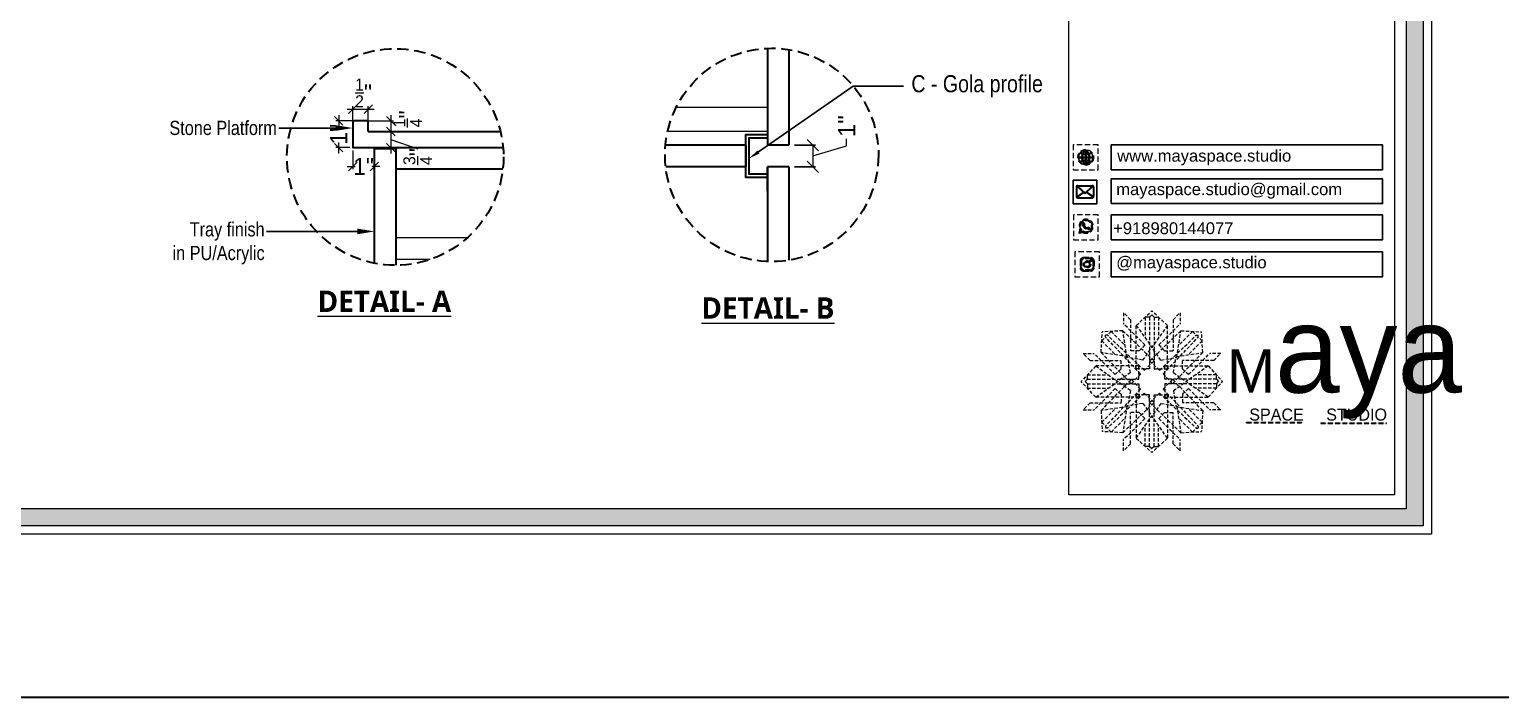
# Model space of a CAD drawing. Header units: millimetres. Extents: x 56222 to 3066687, y -650199 to -121287.
# Drawn here: x 132770.1 to 133028.6, y -185589.3 to -185472 of the extents above; entities that cross this region are included whole.
import ezdxf
from ezdxf import colors
from ezdxf.entities.mleader import LeaderData, LeaderLine
from ezdxf.math import Vec2, Vec3

# ---------------------------------------------------------------- set-up
doc = ezdxf.new("R2010")
doc.units = ezdxf.units.MM
doc.header["$MEASUREMENT"] = 0
doc.header["$PDMODE"] = 35
for name, pattern in [('DASHED', [0.75, 0.5, -0.25]), ('DASHED2', [0.375, 0.25, -0.125]), ('DASHEDX2', [1.5, 1, -0.5])]:
    doc.linetypes.add(name, pattern=pattern)
doc.layers.get('Defpoints').update_dxf_attribs({"color": 220})
for name, color, linetype, lineweight in [('DIM.', 250, 'Continuous', 13), ('dim05', 1, 'Continuous', 13), ('Dimension', 10, 'DASHEDX2', 20), ('FURNITURE', 32, 'Continuous', 9), ('furniture dimensions', 1, 'DASHED', 0), ('Text', 7, 'Continuous', 15), ('TILE', 14, 'Continuous', 9), ('wall', 7, 'Continuous', 30)]:
    doc.layers.add(name, color=color, linetype=linetype, lineweight=lineweight)
doc.styles.add('Arial', font='arial.ttf')
doc.styles.add('century g', font='GOTHIC.TTF')
doc.styles.get("Standard").update_dxf_attribs({"font": 'arial.ttf', "height": 6})
doc.styles.add('style4', font='ARIALN.TTF')
doc.dimstyles.new('Archana', dxfattribs={"dimtxt": 2, "dimasz": 0.75, "dimexe": 0.5, "dimexo": 0.5, "dimgap": 0, "dimtad": 0, "dimzin": 0, "dimdsep": 46, "dimlunit": 4, "dimtxsty": 'century g', "dimblk": 'OBLIQUE', "dimcen": 0, "dimdle": 1, "dimclrd": 256, "dimclre": 256, "dimclrt": 256, "dimadec": 0, "dimazin": 0, "dimtfac": 1, "dimtofl": 0, "dimtmove": 1, "dimatfit": 3, "dimfxl": 1, "dimfxlon": 1, "dimtolj": 1, "dimtzin": 0, "dimlwd": -1, "dimlwe": -1, "dimarcsym": 0})
doc.dimstyles.new('ISO-25', dxfattribs={"dimtxt": 2.5, "dimasz": 1, "dimexe": 0.5, "dimexo": 1, "dimtad": 0, "dimdec": 1, "dimlunit": 4, "dimtxsty": 'Standard', "dimblk": 'OBLIQUE', "dimcen": 2.5, "dimclrd": 1, "dimclre": 1, "dimclrt": 5, "dimadec": 0, "dimazin": 0, "dimtfac": 1, "dimtdec": 1, "dimtmove": 0, "dimatfit": 3, "dimfxl": 1, "dimlwd": -1, "dimarcsym": 0})

# ---------------------------------------------------------------- blocks, each defined once
blk = doc.blocks.new('FSFSF')
at = {"color": 42, "lineweight": 5, "true_color": 0xe0ac11}
for p, q in [((28600.03, 143.51), (28600.03, 140.16)), ((28602.15, 141.41), (28600.03, 143.51)), ((28603.86, 139.69), (28608.58, 144.08)), ((28607.9, 142.22), (28608.58, 142.85)), ((28613.31, 139.69), (28608.58, 144.08)), ((28609.27, 142.22), (28608.59, 142.85)), ((28615.02, 141.41), (28617.14, 143.51)), ((28617.14, 143.51), (28617.14, 140.16)), ((28606.47, 133.76), (28600.03, 140.16)), ((28602.15, 141.41), (28602.15, 131.95)), ((28603.86, 126.58), (28603.86, 139.69)), ((28603.86, 139.69), (28608.58, 133.02)), ((28607.9, 142.22), (28606.58, 142.22)), ((28606.58, 142.22), (28606.58, 135.84)), ((28607.9, 142.22), (28607.9, 126.58)), ((28613.31, 139.69), (28608.59, 133.02)), ((28609.27, 142.22), (28609.27, 126.58)), ((28609.27, 142.22), (28610.59, 142.22)), ((28610.59, 142.22), (28610.59, 135.84)), ((28610.7, 133.76), (28617.14, 140.16)), ((28613.31, 126.58), (28613.31, 139.69)), ((28615.02, 141.41), (28615.02, 131.95)), ((28593.19, 131.45), (28593.54, 137.71)), ((28593.39, 135), (28594.56, 136.12)), ((28593.39, 135), (28597.6, 130.78)), ((28599.8, 138.06), (28593.54, 137.71)), ((28595.12, 136.69), (28594.53, 136.69)), ((28594.56, 136.12), (28594.56, 136.71)), ((28605.17, 124.98), (28594.56, 136.12)), ((28596.24, 137.86), (28595.12, 136.69)), ((28606.27, 126.08), (28595.12, 136.69)), ((28596.24, 137.86), (28600.47, 133.65)), ((28601.03, 130), (28599.8, 138.06)), ((28599.8, 138.05), (28608.58, 129.56)), ((28606.47, 133.76), (28604.75, 131.95)), ((28617.37, 138.05), (28608.59, 129.56)), ((28610.7, 133.76), (28612.42, 131.95)), ((28610.9, 126.08), (28622.05, 136.69)), ((28612.02, 124.98), (28622.62, 136.12)), ((28616.14, 130), (28617.37, 138.06)), ((28620.93, 137.86), (28616.7, 133.65)), ((28617.37, 138.06), (28623.63, 137.71)), ((28623.8, 135), (28619.59, 130.78)), ((28620.93, 137.86), (28622.05, 136.69)), ((28622.05, 136.69), (28622.64, 136.69)), ((28622.62, 136.12), (28622.62, 136.71)), ((28623.8, 135), (28622.62, 136.12)), ((28624, 131.45), (28623.65, 137.71)), ((28587.73, 131.22), (28591.08, 131.22)), ((28589.84, 129.1), (28587.73, 131.22)), ((28597.49, 124.78), (28591.08, 131.22)), ((28593.19, 131.45), (28601.69, 122.67)), ((28601.25, 130.22), (28593.19, 131.45)), ((28605.86, 129.18), (28601.03, 130)), ((28602.07, 125.39), (28601.25, 130.22)), ((28604.75, 131.95), (28602.15, 131.95)), ((28605.86, 129.18), (28608.58, 133.02)), ((28607.9, 128.92), (28608.58, 129.56)), ((28611.31, 129.18), (28608.59, 133.02)), ((28609.27, 128.92), (28608.59, 129.56)), ((28611.31, 129.18), (28616.14, 130)), ((28612.42, 131.95), (28615.02, 131.95)), ((28615.12, 125.39), (28615.94, 130.22)), ((28623.99, 131.45), (28615.5, 122.67)), ((28615.94, 130.22), (28624, 131.45)), ((28619.7, 124.78), (28626.1, 131.22)), ((28629.45, 131.22), (28626.1, 131.22)), ((28627.34, 129.1), (28629.45, 131.22)), ((28591.56, 127.39), (28587.17, 122.66)), ((28589.84, 129.1), (28599.29, 129.1)), ((28604.66, 127.39), (28591.56, 127.39)), ((28591.56, 127.39), (28598.23, 122.67)), ((28597.49, 124.78), (28599.29, 126.5)), ((28602.07, 125.39), (28598.23, 122.67)), ((28599.29, 126.5), (28599.29, 129.1)), ((28605.17, 124.98), (28602.97, 122.67)), ((28603.68, 126.54), (28603.68, 127.39)), ((28604.66, 126.54), (28603.68, 126.54)), ((28604.71, 127.57), (28603.86, 127.57)), ((28607.9, 126.58), (28603.86, 126.58)), ((28604.66, 123.35), (28604.66, 127.39)), ((28604.7, 126.58), (28604.71, 127.57)), ((28606.27, 126.08), (28608.58, 128.27)), ((28607.9, 128.92), (28608.58, 128.27)), ((28609.27, 128.92), (28608.59, 128.27)), ((28610.9, 126.08), (28608.59, 128.27)), ((28609.27, 126.58), (28613.31, 126.58)), ((28612.02, 124.98), (28614.21, 122.67)), ((28612.46, 126.58), (28612.46, 127.57)), ((28612.46, 127.57), (28613.31, 127.57)), ((28612.52, 123.35), (28612.52, 127.39)), ((28612.52, 127.39), (28625.63, 127.39)), ((28612.52, 126.54), (28613.51, 126.54)), ((28613.51, 126.54), (28613.51, 127.39)), ((28615.12, 125.39), (28618.96, 122.67)), ((28627.34, 129.1), (28617.89, 129.1)), ((28617.89, 126.5), (28617.89, 129.1)), ((28619.7, 124.78), (28617.89, 126.5)), ((28625.63, 127.39), (28618.96, 122.67)), ((28625.63, 127.39), (28630.02, 122.66)), ((28591.56, 117.94), (28587.17, 122.66)), ((28589.03, 123.35), (28588.4, 122.67)), ((28589.03, 121.98), (28588.4, 122.65)), ((28589.03, 123.35), (28589.03, 124.67)), ((28589.03, 124.67), (28595.4, 124.67)), ((28589.03, 123.35), (28604.66, 123.35)), ((28589.03, 121.98), (28604.66, 121.98)), ((28589.03, 121.98), (28589.03, 120.66)), ((28589.03, 120.66), (28595.4, 120.66)), ((28597.49, 120.54), (28591.08, 114.11)), ((28591.56, 117.94), (28598.23, 122.65)), ((28593.19, 113.88), (28601.69, 122.65)), ((28597.49, 120.54), (28599.29, 118.83)), ((28602.07, 119.94), (28598.23, 122.65)), ((28602.33, 123.35), (28601.69, 122.67)), ((28602.33, 121.98), (28601.69, 122.65)), ((28602.33, 123.35), (28602.97, 122.67)), ((28602.33, 121.98), (28602.97, 122.65)), ((28605.17, 120.35), (28602.97, 122.65)), ((28604.66, 121.98), (28604.66, 117.94)), ((28612.02, 120.35), (28614.21, 122.65)), ((28628.16, 123.35), (28612.52, 123.35)), ((28612.52, 121.98), (28612.52, 117.94)), ((28628.16, 121.98), (28612.52, 121.98)), ((28614.85, 123.35), (28614.21, 122.67)), ((28614.85, 121.98), (28614.21, 122.65)), ((28614.85, 123.35), (28615.5, 122.67)), ((28614.85, 121.98), (28615.5, 122.65)), ((28615.12, 119.94), (28618.96, 122.65)), ((28623.99, 113.88), (28615.5, 122.65)), ((28619.7, 120.54), (28617.89, 118.83)), ((28625.63, 117.94), (28618.96, 122.65)), ((28619.7, 120.54), (28626.1, 114.11)), ((28628.16, 124.67), (28621.78, 124.67)), ((28628.16, 120.66), (28621.78, 120.66)), ((28625.63, 117.94), (28630.02, 122.66)), ((28628.16, 123.35), (28628.16, 124.67)), ((28628.16, 123.35), (28628.78, 122.67)), ((28628.16, 121.98), (28628.78, 122.65)), ((28628.16, 121.98), (28628.16, 120.66)), ((28589.84, 116.23), (28587.73, 114.11)), ((28589.84, 116.23), (28599.29, 116.23)), ((28604.66, 117.94), (28591.56, 117.94)), ((28605.17, 120.35), (28594.56, 109.2)), ((28606.27, 119.15), (28595.12, 108.54)), ((28599.29, 118.83), (28599.29, 116.23)), ((28605.86, 116.05), (28601.03, 115.23)), ((28602.07, 119.94), (28601.25, 115.1)), ((28604.66, 118.78), (28603.68, 118.78)), ((28603.68, 118.78), (28603.68, 117.94)), ((28607.9, 118.65), (28603.86, 118.65)), ((28603.86, 118.65), (28603.86, 105.54)), ((28604.71, 117.66), (28603.86, 117.66)), ((28604.7, 118.65), (28604.71, 117.66)), ((28605.86, 116.05), (28608.58, 112.21)), ((28606.27, 119.15), (28608.58, 116.96)), ((28607.9, 103.01), (28607.9, 118.65)), ((28607.9, 116.31), (28608.58, 116.96)), ((28607.9, 116.31), (28608.58, 115.67)), ((28610.9, 119.15), (28608.59, 116.96)), ((28609.27, 116.31), (28608.59, 116.96)), ((28609.27, 116.31), (28608.59, 115.67)), ((28611.31, 116.05), (28608.59, 112.21)), ((28609.27, 118.65), (28613.31, 118.65)), ((28609.27, 103.01), (28609.27, 118.65)), ((28610.9, 119.15), (28622.05, 108.54)), ((28611.31, 116.05), (28616.14, 115.23)), ((28612.02, 120.35), (28622.62, 109.2)), ((28612.46, 118.65), (28612.46, 117.66)), ((28612.46, 117.66), (28613.31, 117.66)), ((28612.52, 118.78), (28613.51, 118.78)), ((28612.52, 117.94), (28625.63, 117.94)), ((28613.31, 118.65), (28613.31, 105.54)), ((28613.51, 118.78), (28613.51, 117.94)), ((28615.12, 119.94), (28615.94, 115.1)), ((28617.89, 118.83), (28617.89, 116.23)), ((28627.34, 116.23), (28617.89, 116.23)), ((28627.34, 116.23), (28629.45, 114.11)), ((28587.73, 114.11), (28591.08, 114.11)), ((28601.25, 115.1), (28593.19, 113.87)), ((28593.19, 113.87), (28593.54, 107.62)), ((28593.39, 110.32), (28597.6, 114.55)), ((28596.24, 107.37), (28600.47, 111.58)), ((28599.8, 107.17), (28608.58, 115.67)), ((28601.03, 115.23), (28599.8, 107.17)), ((28606.47, 111.47), (28600.03, 105.07)), ((28602.15, 103.82), (28602.15, 113.27)), ((28604.75, 113.27), (28602.15, 113.27)), ((28603.86, 105.54), (28608.58, 112.21)), ((28606.47, 111.47), (28604.75, 113.27)), ((28617.37, 107.17), (28608.59, 115.67)), ((28613.31, 105.54), (28608.59, 112.21)), ((28610.7, 111.47), (28612.42, 113.27)), ((28610.7, 111.47), (28617.14, 105.07)), ((28612.42, 113.27), (28615.02, 113.27)), ((28615.02, 103.82), (28615.02, 113.27)), ((28615.94, 115.1), (28624, 113.87)), ((28616.14, 115.23), (28617.37, 107.17)), ((28620.93, 107.37), (28616.7, 111.58)), ((28623.8, 110.32), (28619.59, 114.55)), ((28624, 113.87), (28623.65, 107.62)), ((28629.45, 114.11), (28626.1, 114.11)), ((28593.39, 110.32), (28594.56, 109.2)), ((28599.8, 107.17), (28593.54, 107.52)), ((28595.12, 108.54), (28594.53, 108.54)), ((28594.56, 109.2), (28594.56, 108.61)), ((28596.24, 107.37), (28595.12, 108.54)), ((28606.58, 103.01), (28606.58, 109.38)), ((28610.59, 103.01), (28610.59, 109.38)), ((28617.37, 107.17), (28623.63, 107.52)), ((28620.93, 107.37), (28622.05, 108.54)), ((28622.05, 108.54), (28622.64, 108.54)), ((28623.8, 110.32), (28622.62, 109.2)), ((28622.62, 109.2), (28622.62, 108.61)), ((28600.03, 101.71), (28600.03, 105.07)), ((28602.15, 103.82), (28600.03, 101.71)), ((28603.86, 105.54), (28608.58, 101.15)), ((28607.9, 103.01), (28606.58, 103.01)), ((28607.9, 103.01), (28608.58, 102.38)), ((28613.31, 105.54), (28608.58, 101.15)), ((28609.27, 103.01), (28608.59, 102.38)), ((28609.27, 103.01), (28610.59, 103.01)), ((28615.02, 103.82), (28617.14, 101.71)), ((28617.14, 101.71), (28617.14, 105.07))]:
    blk.add_line(p, q, dxfattribs=at)
blk = doc.blocks.new('hgwg')
at = {"layer": 'Dimension', "true_color": 0xd39e00}
h = blk.add_hatch(color=42, dxfattribs=at)
h.dxf.hatch_style = 1
h.paths.add_polyline_path([(27505.71, 45.05), (27494.27, 45.05), (27494.27, 44.9), (27505.71, 44.9)])
h = blk.add_hatch(color=42, dxfattribs=at)
h.dxf.hatch_style = 1
h.paths.add_polyline_path([(27523.3, 44.9), (27509.68, 44.9), (27509.68, 44.75), (27523.3, 44.75)])
at = {"layer": 'Dimension', "color": 42, "true_color": 0xd39e00}
for p, q in [((27494.27, 45.05), (27505.71, 45.05)), ((27494.27, 44.9), (27494.27, 45.05)), ((27494.27, 44.9), (27505.71, 44.9)), ((27505.71, 45.05), (27505.71, 44.9)), ((27509.68, 44.9), (27523.3, 44.9)), ((27509.68, 44.9), (27509.68, 44.75)), ((27509.68, 44.75), (27523.3, 44.75)), ((27523.3, 44.75), (27523.3, 44.9))]:
    blk.add_line(p, q, dxfattribs=at)
at = {"layer": 'Dimension', "color": 42, "true_color": 0xd39e00, "attachment_point": 1}
for s, width, insert, char_height in [('{\\fCinzel|b0|i0|c0|p2;\\H1.5x;M\\fAmsterdam One|b0|i0|c0|p2;\\H2x;aya}', 85.3277, (27490.17, 69.17), 6), ('{\\fCinzel|b0|i0|c0|p0;SPACE     STUDIO}', 66.129, (27494.83, 47.86), 2.5)]:
    blk.add_mtext_dynamic_manual_height_columns(s, width=width, gutter_width=30, heights=[0], dxfattribs=dict(at, insert=insert, char_height=char_height))
blk = doc.blocks.new('QEGW4TG')
at = {"layer": 'Dimension', "true_color": 0x000000}
h = blk.add_hatch(color=18, dxfattribs=at)
h.dxf.hatch_style = 1
h.paths.add_polyline_path([(1.19, 1.98), (1.03, 1.3, 0.550912), (1.11, 1.23), (1.75, 1.39, 6.344125)])
h.paths.add_polyline_path([(1.81, 1.7), (1.4, 1.6), (1.5, 2.03, -9.071339)], flags=16)
h.paths.add_polyline_path([(1.75, 2.69, -0.387513), (1.89, 3.19, -0.360742), (2.01, 3.18), (2.17, 2.86, -0.071517), (2.06, 2.73, 0.321676), (2.05, 2.65, 0.122183), (2.53, 2.25, 0.066047), (2.69, 1.93, 0.375674), (3.11, 2.16, 0.526753), (3.03, 2.29), (2.79, 2.37, 0.273721), (2.69, 2.34, 0.040749), (2.63, 2.27, -2.427977), (2.45, 2, -0.190785)], flags=0)
h = blk.add_hatch(color=18, dxfattribs=at)
h.dxf.hatch_style = 1
h.paths.add_polyline_path([(2.69, 2.34, 0.040749), (2.63, 2.27, -0.441282), (2.53, 2.25, -0.11828), (2.06, 2.64, -0.441282), (2.07, 2.74, 0.040749), (2.13, 2.81, 0.290083), (2.14, 2.92), (2.01, 3.18, 0.316231), (1.91, 3.2, 0.190337), (1.73, 3, 0.170513), (1.72, 2.74, 0.252784), (2.69, 1.93, 0.170513), (2.95, 1.97, 0.190337), (3.11, 2.18, 0.466684), (3.03, 2.29), (2.79, 2.37, 0.273721)])
for p, q in [((2.01, 3.18), (2.14, 2.92)), ((1.19, 1.98), (1.03, 1.3)), ((1.1, 1.23), (1.75, 1.39)), ((1.5, 2.03), (1.4, 1.6)), ((1.4, 1.6), (1.81, 1.7)), ((3.07, 2.28), (2.8, 2.36))]:
    blk.add_line(p, q)
blk.add_lwpolyline([(0, 0), (4.68, 0), (4.68, 4.68), (0, 4.68)], close=True)
for centre, radius, start, end in [((2.39, 2.56), 1.34, 241.4727, 205.6422), ((2.39, 2.56), 1.04, 235.9962, 210.8333), ((2.09, 2.87), 0.39, 159.7007, 198.4072), ((2.07, 2.87), 0.364, 118.9685, 159.3648), ((1.94, 3.12), 0.0896, 41.8985, 123.1344), ((1.67, 3.16), 0.586, 312.4617, 321.8728), ((2.05, 2.87), 0.104, 320.3924, 28.6971), ((1.09, 1.29), 0.0598, 164.8483, 282.1458), ((2.96, 3.23), 1.33, 201.4218, 258.1669), ((2.11, 2.68), 0.066, 135.9932, 224.8892), ((3.12, 3.42), 1.31, 216.5455, 243.5279), ((2.57, 2.3), 0.066, 234.2482, 323.1441), ((3.11, 1.94), 0.586, 137.2645, 146.6756), ((2.76, 2.27), 0.104, 70.4402, 138.745), ((2.75, 2.31), 0.39, 260.7301, 299.4366), ((2.76, 2.29), 0.364, 299.7725, 340.1688), ((3.03, 2.2), 0.0896, 336.0029, 57.2388)]:
    blk.add_arc(centre, radius, start, end)
blk = doc.blocks.new('ASGERG')
at = {"layer": 'Dimension', "true_color": 0x000000}
h = blk.add_hatch(color=18, dxfattribs=at)
h.dxf.hatch_style = 1
h.paths.add_polyline_path([(0.99, 1.7, 0.402382), (1.83, 1.03), (2.96, 1.03, 0.426145), (3.66, 1.9), (3.66, 2.99, 0.402382), (2.83, 3.67), (1.69, 3.67, 0.426145), (0.99, 2.79)])
h.paths.add_polyline_path([(1.27, 1.72, 0.402382), (1.8, 1.3), (2.94, 1.3, 0.426145), (3.38, 1.85), (3.38, 2.97, 0.402382), (2.85, 3.4), (1.72, 3.4, 0.426145), (1.27, 2.85)], flags=16)
h.paths.add_polyline_path([(3.02, 2.35, -1), (1.64, 2.35, -1)], flags=0)
h.paths.add_polyline_path([(2.74, 2.35, -1), (1.92, 2.35, -1)], flags=0)
h.paths.add_polyline_path([(3.19, 3.02, -1), (2.86, 3.02, -1)], flags=0)
h.paths.add_polyline_path([(1.64, 2.35, 1), (3.02, 2.35, 1)], flags=0)
h = blk.add_hatch(color=18, dxfattribs=at)
h.dxf.hatch_style = 1
h.paths.add_polyline_path([(1.64, 2.35, 1), (3.02, 2.35, 1)])
h.paths.add_polyline_path([(2.74, 2.35, 1), (1.92, 2.35, 1)], flags=16)
h = blk.add_hatch(color=18, dxfattribs=at)
h.dxf.hatch_style = 1
h.paths.add_polyline_path([(3.19, 3.02, 1), (2.86, 3.02, 1)])
for p, q in [((0.99, 2.99), (0.99, 1.7)), ((1.27, 2.97), (1.27, 1.72)), ((1.69, 3.67), (2.96, 3.67)), ((2.94, 3.4), (1.72, 3.4)), ((3.38, 2.97), (3.38, 1.72)), ((3.66, 2.99), (3.66, 1.7)), ((1.69, 1.03), (2.96, 1.03)), ((2.94, 1.3), (1.72, 1.3))]:
    blk.add_line(p, q)
blk.add_lwpolyline([(0, 0), (4.68, 0), (4.68, 4.68), (0, 4.68)], close=True)
for centre, radius in [((2.33, 2.35), 0.694), ((3.02, 3.02), 0.168), ((2.33, 2.35), 0.414)]:
    blk.add_circle(centre, radius)
for centre, radius, start, end in [((1.76, 2.89), 0.778, 94.8631, 172.8127), ((1.76, 2.91), 0.491, 94.8631, 172.8127), ((2.9, 2.91), 0.491, 7.1873, 85.1369), ((2.89, 2.89), 0.778, 7.1873, 85.1369), ((1.76, 1.8), 0.778, 187.1873, 265.1369), ((1.76, 1.78), 0.491, 187.1873, 265.1369), ((2.9, 1.78), 0.491, 274.8631, 352.8127), ((2.89, 1.8), 0.778, 274.8631, 352.8127)]:
    blk.add_arc(centre, radius, start, end)
blk = doc.blocks.new('DTGWEGEARG')
at = {"layer": 'Dimension', "true_color": 0x000000}
h = blk.add_hatch(color=18, dxfattribs=at)
h.dxf.hatch_style = 1
h.paths.add_polyline_path([(3.83, 2.34, 1), (0.85, 2.34, 1)])
h.paths.add_polyline_path([(2.41, 1.12), (2.41, 1.69, -0.058279), (2.81, 1.63, -0.103353)], flags=16)
h.paths.add_polyline_path([(2.26, 1.13, -0.101741), (1.87, 1.63, -0.057171), (2.26, 1.69)], flags=16)
h.paths.add_polyline_path([(2.17, 1.01, -0.105795), (1.72, 1.58, 0.055205), (1.38, 1.41, 0.169822)], flags=16)
h.paths.add_polyline_path([(3.02, 1.72, 0.081336), (3.13, 2.27), (3.68, 2.27, -0.152069), (3.4, 1.52, 0.05687)], flags=16)
h.paths.add_polyline_path([(2.87, 1.77, 0.061945), (2.41, 1.84), (2.41, 2.27), (2.98, 2.27, -0.081344)], flags=16)
h.paths.add_polyline_path([(2.26, 1.84, 0.060923), (1.8, 1.77, -0.081344), (1.7, 2.27), (2.26, 2.27)], flags=16)
h.paths.add_polyline_path([(1.66, 1.72, 0.05687), (1.28, 1.52, -0.152069), (1, 2.27), (1.55, 2.27, 0.081336)], flags=16)
h.paths.add_polyline_path([(2.98, 2.42), (2.41, 2.42), (2.41, 2.83, 0.061945), (2.87, 2.91, -0.080009)], flags=16)
h.paths.add_polyline_path([(3.13, 2.42, 0.080116), (3.02, 2.96, 0.127778), (2.51, 3.67, -0.36029), (3.68, 2.42)], flags=16)
h.paths.add_polyline_path([(2.26, 2.42), (1.7, 2.42, -0.080009), (1.8, 2.91, 0.060923), (2.26, 2.84)], flags=16)
h.paths.add_polyline_path([(1.55, 2.42), (1, 2.42, -0.150466), (1.28, 3.16, 0.05687), (1.66, 2.96, 0.080116)], flags=16)
h.paths.add_polyline_path([(2.41, 2.98), (2.41, 3.56, -0.103353), (2.81, 3.05, -0.058279)], flags=16)
h.paths.add_polyline_path([(2.26, 2.99, -0.057171), (1.87, 3.05, -0.101741), (2.26, 3.55)], flags=16)
h.paths.add_polyline_path([(1.72, 3.1, -0.055205), (1.38, 3.27, -0.169822), (2.17, 3.67, 0.105795)], flags=16)
blk.add_lwpolyline([(0, 0), (4.68, 0), (4.68, 4.68), (0, 4.68)], close=True)
at = {"layer": 'Dimension', "color": 18, "true_color": 0x000000}
for p, q in [((2.26, 3.55), (2.26, 2.99)), ((2.26, 2.84), (2.26, 2.42)), ((2.41, 3.56), (2.41, 2.98)), ((2.41, 2.83), (2.41, 2.42)), ((1, 2.42), (1.55, 2.42)), ((1, 2.27), (1.55, 2.27)), ((1.7, 2.42), (2.26, 2.42)), ((1.7, 2.27), (2.26, 2.27)), ((2.26, 2.27), (2.26, 1.84)), ((2.26, 1.69), (2.26, 1.13)), ((2.41, 2.42), (2.98, 2.42)), ((2.41, 2.27), (2.98, 2.27)), ((2.41, 2.27), (2.41, 1.84)), ((2.41, 1.69), (2.41, 1.12)), ((3.13, 2.42), (3.68, 2.42)), ((3.13, 2.27), (3.68, 2.27))]:
    blk.add_line(p, q, dxfattribs=at)
blk.add_circle((2.34, 2.34), 1.49, dxfattribs=at)
for centre, radius, start, end in [((2.34, 2.34), 1.34, 142.3819, 176.6093), ((2.34, 4.74), 1.9, 236.1399, 249.1595), ((2.34, 2.34), 1.34, 97.3549, 135.9073), ((2.34, 4.74), 1.75, 236.7417, 249.3811), ((3.28, 2.34), 1.73, 159.0567, 177.3789), ((3.28, 2.34), 1.58, 158.8325, 177.1302), ((3.28, 2.34), 1.73, 129.9301, 154.0867), ((2.34, 4.74), 1.9, 253.6799, 267.6253), ((3.28, 2.34), 1.58, 130.1073, 153.3446), ((2.34, 4.74), 1.75, 254.3336, 267.422), ((1.4, 2.34), 1.58, 26.6554, 50.2584), ((2.34, 4.74), 1.75, 272.3248, 285.6664), ((2.34, 4.74), 1.9, 272.1415, 286.3201), ((2.34, 2.34), 1.34, 3.3907, 82.6451), ((1.4, 2.34), 1.73, 25.9133, 50.0699), ((1.4, 2.34), 1.58, 2.8698, 21.1675), ((2.34, 4.74), 1.75, 290.6189, 303.2583), ((2.34, 4.74), 1.9, 290.8405, 303.8601), ((1.4, 2.34), 1.73, 2.6211, 20.9433), ((2.34, 2.34), 1.34, 183.0315, 217.6181), ((2.34, -0.06), 1.9, 110.8405, 123.8601), ((2.34, -0.06), 1.75, 110.6189, 123.2583), ((2.34, 2.34), 1.34, 224.0927, 262.6451), ((3.28, 2.34), 1.73, 182.3435, 200.9433), ((3.28, 2.34), 1.58, 182.5658, 201.1675), ((3.28, 2.34), 1.73, 205.9133, 230.0699), ((2.34, -0.06), 1.9, 92.3747, 106.3201), ((2.34, -0.06), 1.75, 92.578, 105.6664), ((3.28, 2.34), 1.58, 206.6554, 229.8927), ((2.34, -0.06), 1.9, 73.6799, 87.8585), ((2.34, -0.06), 1.75, 74.3336, 87.6752), ((1.4, 2.34), 1.58, 309.7416, 333.3446), ((1.4, 2.34), 1.73, 309.9301, 334.0867), ((2.34, 2.34), 1.34, 277.3549, 315.9073), ((1.4, 2.34), 1.58, 338.8325, 357.4342), ((2.34, -0.06), 1.75, 56.7417, 69.3811), ((1.4, 2.34), 1.73, 339.0567, 357.6565), ((2.34, -0.06), 1.9, 56.1399, 69.1595), ((2.34, 2.34), 1.34, 322.3819, 356.9685)]:
    blk.add_arc(centre, radius, start, end, dxfattribs=at)
blk = doc.blocks.new('_Oblique')
at = {"layer": 'wall', "color": 0, "lineweight": -2}
blk.add_line((-0.5, -0.5), (0.5, 0.5), dxfattribs=at)
blk = doc.blocks.new('*D580')
at = {"layer": 'Defpoints', "color": 0, "lineweight": 30, "transparency": 16777216}
for p in [(132903.54, -185492.31), (132903.54, -185496.08), (132907.72, -185496.08)]:
    blk.add_point(p, dxfattribs=at)
at = {"layer": 'dim05', "color": 1, "linetype": 'Continuous', "lineweight": -2, "transparency": 16777216}
for p, q in [((132904.54, -185492.31), (132908.22, -185492.31)), ((132904.54, -185496.08), (132908.22, -185496.08))]:
    blk.add_line(p, q, dxfattribs=at)
at = {"layer": 'dim05', "color": 1, "linetype": 'Continuous', "transparency": 16777216}
for p, q in [((132907.72, -185492.31), (132907.72, -185496.08)), ((132907.72, -185494.19), (132913.68, -185492.41)), ((132913.68, -185492.41), (132913.68, -185491.16))]:
    blk.add_line(p, q, dxfattribs=at)
at = {"layer": 'dim05', "color": 1, "transparency": 16777216, "xscale": 2, "yscale": 2, "zscale": 2}
for p, rotation in [((132907.72, -185492.31), 90), ((132907.72, -185496.08), 270)]:
    blk.add_blockref('_Oblique', p, dxfattribs=dict(at, rotation=rotation))
at = {"layer": 'dim05', "color": 5, "lineweight": 25, "transparency": 16777216, "insert": (132913.68, -185488.95), "char_height": 3, "attachment_point": 5, "rotation": 90, "style": 'Arial'}
blk.add_mtext('1"', dxfattribs=at)
blk = doc.blocks.new('*D575')
at = {"layer": 'Defpoints', "color": 0, "linetype": 'Continuous', "lineweight": 30, "transparency": 16777216}
for p in [(132824.44, -185488.01), (132827.93, -185488.01), (132826.93, -185492.73)]:
    blk.add_point(p, dxfattribs=at)
at = {"layer": 'furniture dimensions', "color": 5, "linetype": 'Continuous', "transparency": 16777216}
for p, q in [((132827.43, -185488.01), (132823.94, -185488.01)), ((132824.44, -185487.01), (132824.44, -185488.91)), ((132824.44, -185493.73), (132824.44, -185491.83))]:
    blk.add_line(p, q, dxfattribs=at)
at = {"layer": 'furniture dimensions', "color": 5, "linetype": 'ByBlock', "transparency": 16777216}
blk.add_line((132826.43, -185492.73), (132823.94, -185492.73), dxfattribs=at)
at = {"layer": 'furniture dimensions', "color": 5, "linetype": 'Continuous', "transparency": 16777216, "xscale": 1.5, "yscale": 1.5, "zscale": 1.5}
for p, rotation in [((132824.44, -185488.01), 90), ((132824.44, -185492.73), 270)]:
    blk.add_blockref('_Oblique', p, dxfattribs=dict(at, rotation=rotation))
at = {"layer": 'furniture dimensions', "linetype": 'Continuous', "lineweight": 0, "transparency": 16777216, "insert": (132824.44, -185490.37), "char_height": 3, "attachment_point": 5, "rotation": 90, "style": 'century g'}
blk.add_mtext('\\A1;{\\H1x;1}"', dxfattribs=at)
blk = doc.blocks.new('*D576')
at = {"layer": 'Defpoints', "color": 0, "linetype": 'Continuous', "lineweight": 30, "transparency": 16777216}
for p in [(132829.65, -185485.96), (132826.93, -185488.95), (132829.65, -185488.95)]:
    blk.add_point(p, dxfattribs=at)
at = {"layer": 'furniture dimensions', "color": 5, "linetype": 'ByBlock', "transparency": 16777216}
blk.add_line((132826.93, -185488.45), (132826.93, -185485.46), dxfattribs=at)
at = {"layer": 'furniture dimensions', "color": 5, "linetype": 'Continuous', "transparency": 16777216}
for p, q in [((132829.65, -185488.45), (132829.65, -185485.46)), ((132825.93, -185485.96), (132830.65, -185485.96))]:
    blk.add_line(p, q, dxfattribs=at)
at = {"layer": 'furniture dimensions', "color": 5, "linetype": 'Continuous', "transparency": 16777216, "xscale": 1.5, "yscale": 1.5, "zscale": 1.5, "rotation": 180}
blk.add_blockref('_Oblique', (132826.93, -185485.96), dxfattribs=at)
at = {"layer": 'furniture dimensions', "color": 5, "linetype": 'Continuous', "transparency": 16777216, "xscale": 1.5, "yscale": 1.5, "zscale": 1.5}
blk.add_blockref('_Oblique', (132829.65, -185485.96), dxfattribs=at)
at = {"layer": 'furniture dimensions', "linetype": 'Continuous', "lineweight": 0, "transparency": 16777216, "insert": (132828.81, -185483.11), "char_height": 3, "attachment_point": 5, "style": 'century g'}
blk.add_mtext('\\A1;{\\H0.7x;\\S1/2;}"', dxfattribs=at)
blk = doc.blocks.new('*D577')
at = {"layer": 'Defpoints', "color": 0, "linetype": 'Continuous', "lineweight": 30, "transparency": 16777216}
for p in [(132829.14, -185488.01), (132829.65, -185489.9), (132833.59, -185489.9)]:
    blk.add_point(p, dxfattribs=at)
at = {"layer": 'furniture dimensions', "color": 5, "linetype": 'ByBlock', "transparency": 16777216}
blk.add_line((132829.64, -185488.01), (132834.09, -185488.01), dxfattribs=at)
at = {"layer": 'furniture dimensions', "color": 5, "linetype": 'Continuous', "transparency": 16777216}
for p, q in [((132833.59, -185487.01), (132833.59, -185490.9)), ((132830.15, -185489.9), (132834.09, -185489.9))]:
    blk.add_line(p, q, dxfattribs=at)
at = {"layer": 'furniture dimensions', "color": 5, "linetype": 'Continuous', "transparency": 16777216, "xscale": 1.5, "yscale": 1.5, "zscale": 1.5}
for p, rotation in [((132833.59, -185488.01), 90), ((132833.59, -185489.9), 270)]:
    blk.add_blockref('_Oblique', p, dxfattribs=dict(at, rotation=rotation))
at = {"layer": 'furniture dimensions', "linetype": 'Continuous', "lineweight": 0, "transparency": 16777216, "insert": (132836.56, -185487.68), "char_height": 3, "attachment_point": 5, "rotation": 90, "style": 'century g'}
blk.add_mtext('\\A1;{\\H0.7x;\\S1/4;\\H1.42857x;"}', dxfattribs=at)
blk = doc.blocks.new('*D578')
at = {"layer": 'Defpoints', "color": 0, "linetype": 'Continuous', "lineweight": 30, "transparency": 16777216}
for p in [(132833.59, -185489.9), (132833.59, -185492.73), (132833.59, -185492.73)]:
    blk.add_point(p, dxfattribs=at)
at = {"layer": 'furniture dimensions', "color": 5, "linetype": 'Continuous', "transparency": 16777216}
for p, q in [((132833.59, -185488.9), (132833.59, -185493.73)), ((132833.59, -185491.31), (132838.33, -185492.92)), ((132833.59, -185492.73), (132834.09, -185492.73))]:
    blk.add_line(p, q, dxfattribs=at)
at = {"layer": 'furniture dimensions', "color": 5, "linetype": 'ByBlock', "transparency": 16777216}
blk.add_line((132833.59, -185489.9), (132834.09, -185489.9), dxfattribs=at)
at = {"layer": 'furniture dimensions', "color": 5, "linetype": 'Continuous', "transparency": 16777216, "xscale": 1.5, "yscale": 1.5, "zscale": 1.5}
for p, rotation in [((132833.59, -185489.9), 90), ((132833.59, -185492.73), 270)]:
    blk.add_blockref('_Oblique', p, dxfattribs=dict(at, rotation=rotation))
at = {"layer": 'furniture dimensions', "linetype": 'Continuous', "lineweight": 0, "transparency": 16777216, "insert": (132838.33, -185494.3), "char_height": 3, "attachment_point": 5, "rotation": 90, "style": 'century g'}
blk.add_mtext('\\A1;{\\H0.7x;\\S3/4;}"', dxfattribs=at)
blk = doc.blocks.new('*D579')
at = {"layer": 'Defpoints', "color": 0, "linetype": 'Continuous', "lineweight": 30, "transparency": 16777216}
for p in [(132826.93, -185492.73), (132830.7, -185492.9), (132830.7, -185496.03)]:
    blk.add_point(p, dxfattribs=at)
at = {"layer": 'furniture dimensions', "color": 5, "linetype": 'ByBlock', "transparency": 16777216}
blk.add_line((132826.93, -185493.23), (132826.93, -185496.53), dxfattribs=at)
at = {"layer": 'furniture dimensions', "color": 5, "linetype": 'Continuous', "transparency": 16777216}
for p, q in [((132830.7, -185493.4), (132830.7, -185496.53)), ((132825.93, -185496.03), (132827.36, -185496.03)), ((132831.7, -185496.03), (132830.27, -185496.03))]:
    blk.add_line(p, q, dxfattribs=at)
at = {"layer": 'furniture dimensions', "color": 5, "linetype": 'Continuous', "transparency": 16777216, "xscale": 1.5, "yscale": 1.5, "zscale": 1.5, "rotation": 180}
blk.add_blockref('_Oblique', (132826.93, -185496.03), dxfattribs=at)
at = {"layer": 'furniture dimensions', "color": 5, "linetype": 'Continuous', "transparency": 16777216, "xscale": 1.5, "yscale": 1.5, "zscale": 1.5}
blk.add_blockref('_Oblique', (132830.7, -185496.03), dxfattribs=at)
at = {"layer": 'furniture dimensions', "linetype": 'Continuous', "lineweight": 0, "transparency": 16777216, "insert": (132828.81, -185496.03), "char_height": 3, "attachment_point": 5, "style": 'century g'}
blk.add_mtext('\\A1;1"', dxfattribs=at)

msp = doc.modelspace()

# ---------------------------------------------------------------- hatches: boundary and pattern name
at = {"layer": 'Dimension', "linetype": 'Continuous', "true_color": 0xd39e00}
h = msp.add_hatch(color=42, dxfattribs=at)
h.paths.add_polyline_path([(132589.246, -185259.512), (132589.246, -185559.149), (133014.942, -185559.149), (133014.942, -185259.512)])
h.paths.add_polyline_path([(132592.233, -185262.5), (133011.954, -185262.5), (133011.954, -185556.162), (132592.233, -185556.162)], flags=16)
at = {"layer": 'Dimension', "true_color": 0x000000}
h = msp.add_hatch(color=18, dxfattribs=at)
h.dxf.hatch_style = 1
h.paths.add_polyline_path([(132956.817, -185501.586, 0.4142136), (132957.135, -185501.269), (132957.135, -185499.683, 0.4142136), (132956.817, -185499.366), (132954.297, -185499.366, 0.4142136), (132953.98, -185499.683), (132953.98, -185501.269, 0.4142136), (132954.297, -185501.586)])
h.paths.add_polyline_path([(132955.791, -185500.631), (132956.958, -185501.409, -0.1989124), (132956.817, -185501.467), (132954.297, -185501.467, -0.1989124), (132954.157, -185501.409), (132955.323, -185500.631), (132955.557, -185500.85)], flags=16)
h.paths.add_polyline_path([(132955.557, -185500.687), (132954.274, -185499.486, -0.0287833), (132954.297, -185499.485), (132956.817, -185499.485, -0.0287833), (132956.84, -185499.486)], flags=16)
h.paths.add_polyline_path([(132955.88, -185500.547), (132956.956, -185499.541, -0.2024819), (132957.016, -185499.683), (132957.016, -185501.269, -0.043076), (132957.013, -185501.303)], flags=16)
h.paths.add_polyline_path([(132955.234, -185500.547), (132954.102, -185501.303, -0.043076), (132954.099, -185501.269), (132954.099, -185499.683, -0.2024819), (132954.159, -185499.541)], flags=16)

# ---------------------------------------------------------------- linework, layer by layer
at = {"color": 18, "true_color": 0x000000}
for points in [[(132960.137, -185496.618), (133007.836, -185496.618), (133007.836, -185492.258), (132960.137, -185492.258)], [(132960.137, -185502.568), (133007.836, -185502.568), (133007.836, -185498.209), (132960.137, -185498.209)], [(132960.159, -185508.915), (133007.836, -185508.915), (133007.836, -185504.555), (132960.159, -185504.555)], [(132960.137, -185515.414), (133007.836, -185515.414), (133007.836, -185511.054), (132960.137, -185511.054)]]:
    msp.add_lwpolyline(points, close=True, dxfattribs=at)
msp.add_lwpolyline([(132953.482, -185502.601), (132957.628, -185502.601), (132957.628, -185498.455), (132953.482, -185498.455)], close=True)
at = {"layer": 'Dimension', "color": 18, "linetype": 'Continuous', "true_color": 0x000000}
for p, q in [((132953.98, -185499.683), (132953.98, -185501.269)), ((132954.099, -185499.683), (132954.099, -185501.269)), ((132954.102, -185501.303), (132955.234, -185500.547)), ((132954.157, -185501.409), (132955.323, -185500.631)), ((132954.159, -185499.541), (132955.234, -185500.547)), ((132954.274, -185499.486), (132955.557, -185500.687)), ((132954.297, -185499.366), (132956.817, -185499.366)), ((132954.297, -185499.485), (132956.817, -185499.485)), ((132955.323, -185500.631), (132955.557, -185500.85)), ((132955.557, -185500.687), (132956.84, -185499.486)), ((132955.557, -185500.85), (132955.791, -185500.631)), ((132956.958, -185501.409), (132955.791, -185500.631)), ((132955.88, -185500.547), (132956.956, -185499.541)), ((132957.013, -185501.303), (132955.88, -185500.547)), ((132957.016, -185499.683), (132957.016, -185501.269)), ((132957.135, -185499.683), (132957.135, -185501.269)), ((132954.297, -185501.467), (132956.817, -185501.467)), ((132954.297, -185501.586), (132956.817, -185501.586))]:
    msp.add_line(p, q, dxfattribs=at)
at = {"layer": 'Dimension', "color": 42, "linetype": 'Continuous', "true_color": 0xd39e00}
for points in [[(132587.752, -185258.018), (133016.436, -185258.018), (133016.436, -185560.643), (132587.752, -185560.643)], [(132589.246, -185259.512), (133014.942, -185259.512), (133014.942, -185559.149), (132589.246, -185559.149)], [(132592.233, -185262.5), (133011.954, -185262.5), (133011.954, -185556.162), (132592.233, -185556.162)]]:
    msp.add_lwpolyline(points, close=True, dxfattribs=at)
at = {"layer": 'Dimension', "color": 42, "linetype": 'ByBlock', "true_color": 0xd39e00}
msp.add_lwpolyline([(132952.731, -185553.703), (132952.731, -185264.959), (133009.932, -185264.959), (133009.932, -185553.703)], close=True, dxfattribs=at)
at = {"layer": 'Dimension', "color": 18, "true_color": 0x000000}
for centre, radius, start, end in [((132954.297, -185499.683), 0.317, 90, 180), ((132954.297, -185501.269), 0.317, 180, 270), ((132954.297, -185499.683), 0.198, 134.21354, 180), ((132954.297, -185501.269), 0.198, 180, 189.86619), ((132954.297, -185499.683), 0.198, 90, 96.59481), ((132956.817, -185499.683), 0.317, 0, 90), ((132956.817, -185499.683), 0.198, 83.40519, 90), ((132956.817, -185501.269), 0.317, 270, 0), ((132956.817, -185499.683), 0.198, 0, 45.78646), ((132956.817, -185501.269), 0.198, 350.13381, 0), ((132954.297, -185501.269), 0.198, 224.99995, 270), ((132956.817, -185501.269), 0.198, 270, 315.00005)]:
    msp.add_arc(centre, radius, start, end, dxfattribs=at)
at = {"layer": 'FURNITURE', "lineweight": 30}
for p, q in [((132899.759, -185475.275), (132899.759, -185492.305)), ((132903.537, -185475.504), (132903.537, -185492.305)), ((132826.927, -185488.955, 0.066), (132826.927, -185492.727, 0.066)), ((132829.651, -185489.902, 0.066), (132852.863, -185489.902, 0.066)), ((132826.927, -185492.727, 0.066), (132853.324, -185492.727, 0.066)), ((132830.699, -185492.896, 0.066), (132830.699, -185513.028, 0.066)), ((132830.699, -185492.896, 0.066), (132834.472, -185492.896, 0.066)), ((132834.472, -185492.896, 0.066), (132834.472, -185513.386, 0.066)), ((132895.981, -185492.305), (132881.85, -185492.305)), ((132895.981, -185492.305), (132895.981, -185496.083)), ((132903.537, -185492.305), (132899.759, -185492.305)), ((132895.981, -185496.083), (132881.888, -185496.083)), ((132899.759, -185496.083), (132899.759, -185512.744)), ((132899.759, -185500.353), (132899.759, -185496.083)), ((132903.537, -185496.083), (132899.759, -185496.083)), ((132903.537, -185496.083), (132903.537, -185512.516)), ((132853.274, -185496.5, 0.066), (132834.472, -185496.5, 0.066))]:
    msp.add_line(p, q, dxfattribs=at)
at = {"layer": 'FURNITURE'}
for p, q in [((132899.759, -185485.647, 0), (132883.741, -185485.647, 0)), ((132899.759, -185489.879, 0), (132882.234, -185489.879, 0)), ((132846.988, -185508.6, 0.066), (132834.472, -185508.6, 0.066)), ((132840.497, -185512.373, 0.066), (132834.472, -185512.373, 0.066))]:
    msp.add_line(p, q, dxfattribs=at)
at = {"layer": 'FURNITURE', "lineweight": 30, "ltscale": 0.4}
msp.add_line((132829.275, -185488.009, 0.066), (132827.301, -185488.009, 0.066), dxfattribs=at)
at = {"layer": 'FURNITURE', "lineweight": 30, "ltscale": 0.4, "elevation": 0.066}
msp.add_lwpolyline([(132829.651, -185489.902), (132829.651, -185488.386, 0.4142136), (132829.273, -185488.009), (132827.304, -185488.009, 0.4142136), (132826.927, -185488.386), (132826.927, -185492.727), (132834.282, -185492.727)], format="xyb", dxfattribs=at)
at = {"layer": 'FURNITURE', "lineweight": 30}
for points in [[(132899.759, -185497.406), (132899.759, -185497.972), (132895.981, -185497.972), (132895.981, -185490.416), (132899.759, -185490.416), (132899.759, -185490.983)], [(132899.759, -185497.406), (132896.548, -185497.406), (132896.548, -185490.983), (132899.759, -185490.983)]]:
    msp.add_lwpolyline(points, dxfattribs=at)
at = {"layer": 'FURNITURE', "color": 1, "linetype": 'DASHED2', "lineweight": 30, "ltscale": 8}
for centre, radius in [((132834.373, -185494.365, 0.066), 19.021), ((132900.523, -185494.01), 18.75)]:
    msp.add_circle(centre, radius, dxfattribs=at)
at = {"layer": 'TILE', "color": 3, "lineweight": 30}
msp.add_lwpolyline([(132465.516, -184996.014), (133892.357, -184996.014), (133892.357, -185589.341), (132465.516, -185589.341)], close=True, dxfattribs=at)

# ---------------------------------------------------------------- block references
at = {"layer": 'Dimension', "color": 42, "true_color": 0xd39e00}
for name, p, xscale, yscale, zscale in [('DTGWEGEARG', (132953.505, -185496.618), 0.9319420716346877, 0.9319420716346877, 0.9319420716346877), ('QEGW4TG', (132953.527, -185508.915), 0.9319420716346877, 0.9319420716346877, 0.9319420716346877), ('ASGERG', (132953.763, -185515.414), 0.9319420716346877, 0.9319420716346877, 0.9319420716346877), ('FSFSF', (116380.379, -185604.948), 0.5797884262857758, 0.5797884262857758, 0.5797884262857758), ('hgwg', (109720.784, -185579.062), 0.8461091639701872, 0.8461091639701872, 0.8461091639701872)]:
    msp.add_blockref(name, p, dxfattribs=dict(at, xscale=xscale, yscale=yscale, zscale=zscale))

# ---------------------------------------------------------------- texts
at = {"color": 18, "true_color": 0x000000, "char_height": 2.08379, "attachment_point": 1}
for s, width, gutter_width, insert in [('www.mayaspace.studio', 13.99358, 11.705, (132961.213, -185493.11)), ('mayaspace.studio@gmail.com', 8.73017, 7.303, (132961.047, -185498.988)), ('+918980144077', 34.04359, 7.303, (132960.508, -185505.843)), ('@mayaspace.studio', 8.73017, 7.303, (132961.047, -185511.834))]:
    msp.add_mtext_dynamic_manual_height_columns(s, width=width, gutter_width=gutter_width, heights=[0], dxfattribs=dict(at, insert=insert))
at = {"layer": 'DIM.', "color": 1, "char_height": 3.75852, "width": 54.57683, "attachment_point": 1}
for s, insert in [('{\\fMalgun Gothic|b1|i0|c0|p34;\\LDETAIL- A}', (132820.736, -185517.849, 0.084)), ('{\\fMalgun Gothic|b1|i0|c0|p34;\\LDETAIL- B}', (132888.158, -185519.029, 0.084))]:
    msp.add_mtext(s, dxfattribs=dict(at, insert=insert))

# ---------------------------------------------------------------- dimensions: what is measured, and where the dimension line sits
at = {"layer": 'dim05', "color": 27, "lineweight": 25, "true_color": 0x7d5120}
dim = msp.add_linear_dim(base=(132907.725, -185496.083), p1=(132903.537, -185492.305), p2=(132903.537, -185496.083), angle=90, text='1"', dimstyle='ISO-25', override={"dimtxt": 3, "dimasz": 2, "dimtxsty": 'Arial', "dimtmove": 1}, dxfattribs=at)
dim.commit()
dim.dimension.update_dxf_attribs({"geometry": '*D580', "text_midpoint": (132913.681, -185490.532)})
at = {"layer": 'furniture dimensions', "color": 5, "linetype": 'Continuous', "lineweight": 0}
dim = msp.add_linear_dim(base=(132829.651, -185485.958, 0.066), p1=(132826.927, -185488.955, 0.066), p2=(132829.651, -185488.955, 0.066), text='{\\H0.7x;\\S1/2;}"', dimstyle='Archana', override={"dimtxt": 3, "dimasz": 1.5, "dimdec": 0, "dimclrd": 5, "dimclre": 5, "dimfxl": 4}, dxfattribs=at)
dim.commit()
dim.dimension.update_dxf_attribs({"geometry": '*D576', "text_midpoint": (132828.806, -185483.11, 0.066), "dimtype": 160})
for base, p1, p2, text, picture, middle in [((132833.592, -185489.902, 0.066), (132829.136, -185488.009, 0.066), (132829.651, -185489.902, 0.066), '{\\H0.7x;\\S1/4;\\H1.42857x;"}', '*D577', (132836.562, -185487.681, 0.066)), ((132833.592, -185492.727, 0.066), (132833.592, -185489.902, 0.066), (132833.592, -185492.727, 0.066), '{\\H0.7x;\\S3/4;}"', '*D578', (132838.333, -185492.921, 0.066))]:
    dim = msp.add_linear_dim(base=base, p1=p1, p2=p2, angle=90, text=text, dimstyle='Archana', override={"dimtxt": 3, "dimasz": 1.5, "dimdec": 0, "dimclrd": 5, "dimclre": 5, "dimfxl": 4}, dxfattribs=at)
    dim.commit()
    dim.dimension.update_dxf_attribs({"geometry": picture, "text_midpoint": middle, "dimtype": 160})
dim = msp.add_linear_dim(base=(132824.44, -185488.009, 0.066), p1=(132826.927, -185492.727, 0.066), p2=(132827.927, -185488.009, 0.066), angle=90, text='{\\H1x;1}"', dimstyle='Archana', override={"dimtxt": 3, "dimasz": 1.5, "dimdec": 0, "dimclrd": 5, "dimclre": 5, "dimfxl": 4}, dxfattribs=at)
dim.commit()
dim.dimension.update_dxf_attribs({"geometry": '*D575', "text_midpoint": (132824.44, -185490.368, 0.066)})
dim = msp.add_linear_dim(base=(132830.699, -185496.027, 0.066), p1=(132826.927, -185492.727, 0.066), p2=(132830.699, -185492.896, 0.066), text='1"', dimstyle='Archana', override={"dimtxt": 3, "dimasz": 1.5, "dimdec": 0, "dimclrd": 5, "dimclre": 5, "dimfxl": 4}, dxfattribs=at)
dim.commit()
dim.dimension.update_dxf_attribs({"geometry": '*D579', "text_midpoint": (132828.813, -185496.027, 0.066)})

# ---------------------------------------------------------------- leaders
at = {"layer": 'Text', "color": 1, "lineweight": 0, "ltscale": 20}
ml = msp.add_multileader_mtext('Standard', dxfattribs=at)
ml.set_content(' C - Gola profile ', color=1, style='style4')
ml.set_leader_properties()
ml.build(insert=Vec2(0, 0))
ml.multileader.update_dxf_attribs({"dogleg_length": 3.032, "arrow_head_size": 2})
ctx = ml.context
ctx.base_point, ctx.char_height, ctx.arrow_head_size, ctx.landing_gap_size, ctx.plane_origin = Vec3(132923.696, -185481.915), 3, 2, 0.4, Vec3(132915.133, -185531.244)
notes = []
notes.append((ctx, [(0, (1, 1, 0), (132914.85, -185481.915), (1, 0), 8.845, [(0, [(132896.548, -185494.622)], 0, [])])]))
ctx.mtext.insert = Vec3(132924.096, -185479.999)
ml = msp.add_multileader_mtext('Standard', dxfattribs=at)
ml.set_content('Stone Platform', color=1, style='style4')
ml.set_leader_properties()
ml.build(insert=Vec2(0, 0))
ml.multileader.update_dxf_attribs({"dogleg_length": 2.025, "arrow_head_size": 3})
ctx = ml.context
ctx.base_point, ctx.char_height, ctx.arrow_head_size, ctx.landing_gap_size, ctx.plane_origin = Vec3(132794.681, -185489.282, 0.066), 2.49146, 3, 0.332, Vec3(132869.585, -185486.791, 0.066)
ctx.text_align_type = 2
notes.append((ctx, [(0, (1, 1, 0), (132815.594, -185489.282, 0.066), (-1, 0), 1.681, [(0, [(132826.927, -185489.282, 0.066)], 0, [])])]))
ctx.mtext.insert, ctx.mtext.alignment = Vec3(132813.581, -185488.015, 0.066), 3
ml = msp.add_multileader_mtext('Standard', dxfattribs=at)
ml.set_content('Tray finish \\Pin PU/Acrylic ', color=1, style='style4')
ml.set_leader_properties()
ml.build(insert=Vec2(0, 0))
ml.multileader.update_dxf_attribs({"dogleg_length": 2.025, "arrow_head_size": 3})
ctx = ml.context
ctx.base_point, ctx.char_height, ctx.arrow_head_size, ctx.landing_gap_size, ctx.plane_origin = Vec3(132795.136, -185507.447, 0.066), 2.49146, 3, 0.332, Vec3(132867.436, -185504.956, 0.066)
ctx.text_align_type = 2
notes.append((ctx, [(0, (1, 1, 0), (132813.445, -185507.447, 0.066), (-1, 0), 1.681, [(0, [(132830.738, -185507.447, 0.066)], 0, [])])]))
ctx.mtext.insert, ctx.mtext.alignment = Vec3(132811.432, -185505.835, 0.066), 3
for ctx, leaders in notes:
    for number, flags, end, landing, length, lines in leaders:
        leader = LeaderData()
        leader.index, (leader.has_last_leader_line, leader.has_dogleg_vector, leader.attachment_direction) = number, flags
        leader.last_leader_point, leader.dogleg_vector, leader.dogleg_length = Vec3(end), Vec3(landing), length
        for number, points, colour, breaks in lines:
            line = LeaderLine()
            line.index, line.vertices, line.color, line.breaks = number, Vec3.list(points), colors.encode_raw_color(colour), breaks
            leader.lines.append(line)
        ctx.leaders.append(leader)

doc.saveas('drawing.dxf')
